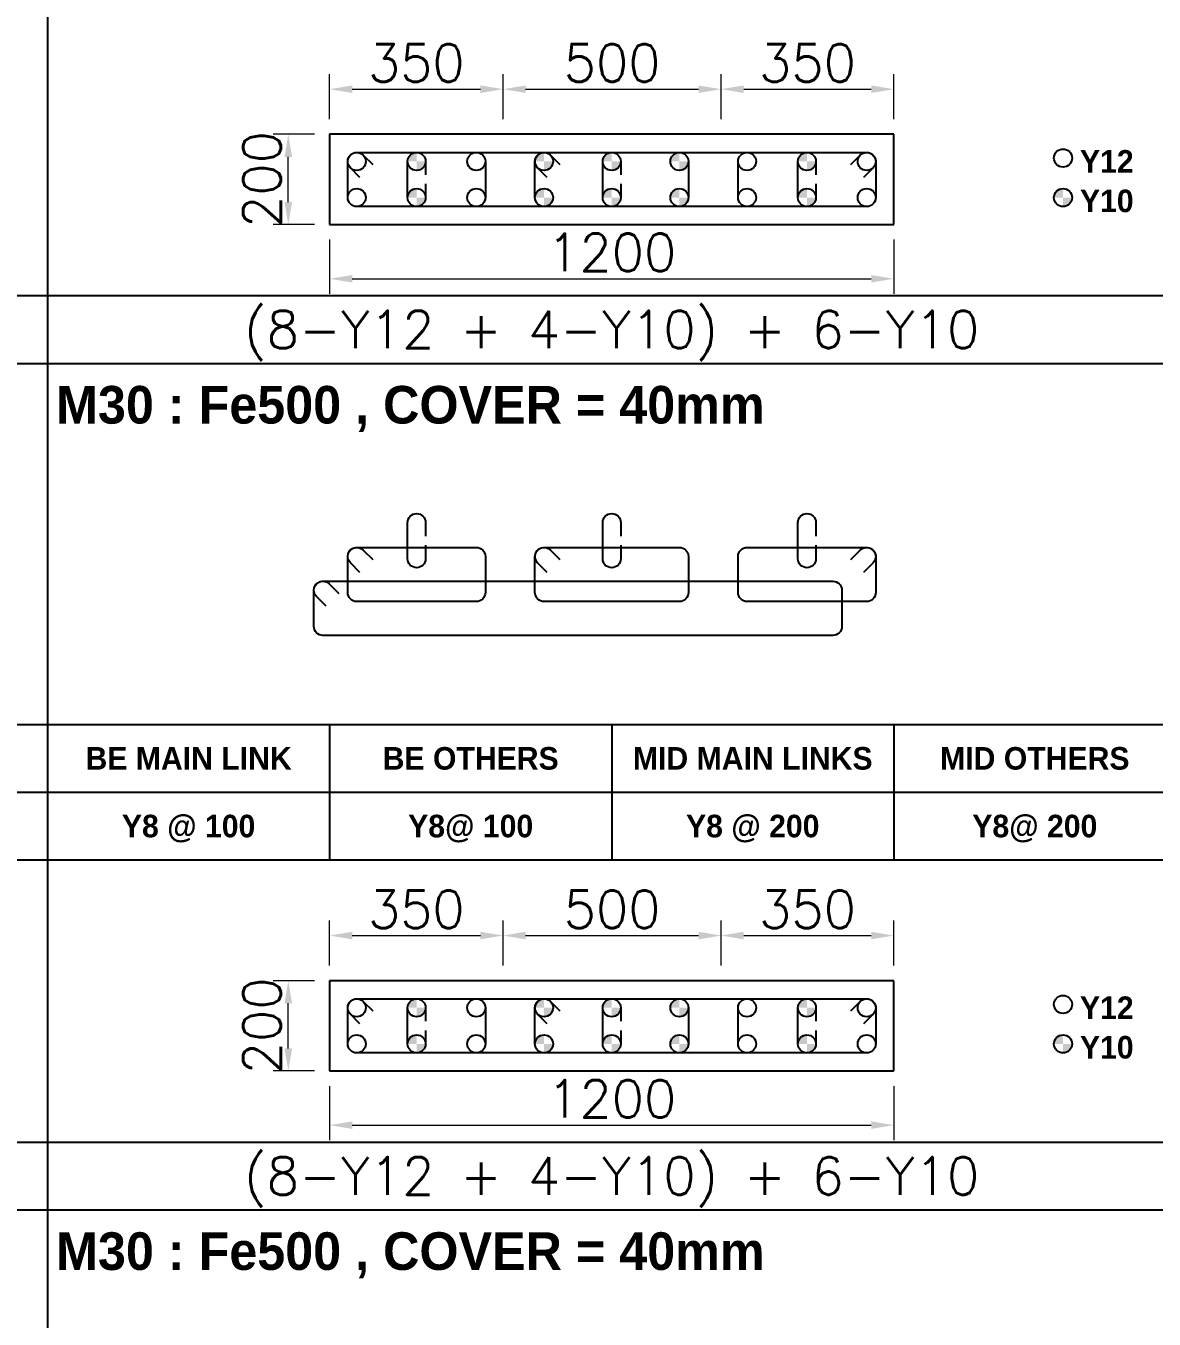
# Model space of a CAD drawing. Header units: millimetres. Extents: x -28707963 to -28231469, y 696001 to 896471.
# Drawn here: x -28260680 to -28253180, y 834569 to 843164 of the extents above; entities that cross this region are included whole.
import ezdxf
from ezdxf.enums import TextEntityAlignment as Align

# ---------------------------------------------------------------- set-up
doc = ezdxf.new("R2010")
doc.units = ezdxf.units.MM
doc.header["$MEASUREMENT"] = 0
doc.header["$PDMODE"] = 34
doc.header["$PDSIZE"] = -8
doc.layers.get('0').update_dxf_attribs({"lineweight": 5})
for name, color, linetype in [('09 COL TEXT-SCH', 2, 'Continuous'), ('14 REINF', 6, 'Continuous'), ('22 TABLE FRAME', 5, 'Continuous'), ('23 STIRRUPS', 5, 'Continuous'), ('TEXT', 4, 'Continuous')]:
    doc.layers.add(name, color=color, linetype=linetype)
doc.layers.add('19 COLUMN', color=1, linetype='Continuous', lineweight=25)
doc.styles.add('adani bold', font='')
doc.styles.add('ROMANS', font='simplex.shx')
doc.styles.get('adani bold').set_extended_font_data('Adani Bold', bold=True)
doc.dimstyles.new('D 50', dxfattribs={"dimscale": 100, "dimtxt": 3, "dimasz": 1.5, "dimexe": 1, "dimexo": 1, "dimgap": 0.5, "dimtad": 1, "dimdec": 0, "dimdsep": 46, "dimtxsty": 'ROMANS', "dimcen": 2.5, "dimclrd": 5, "dimclre": 5, "dimclrt": 4, "dimadec": 0, "dimazin": 0, "dimtfac": 1, "dimtdec": 0, "dimtmove": 0, "dimatfit": 3, "dimfxl": 1, "dimlwd": 0, "dimlwe": 0, "dimarcsym": 0})

# ---------------------------------------------------------------- blocks, each defined once
blk = doc.blocks.new('*D179')
at = {"color": 5, "lineweight": 0, "transparency": 16777216}
for p, q in [((-28258761.1, 836818.4), (-28259036.1, 836818.4)), ((-28258936.1, 836368.4), (-28258936.1, 836668.4)), ((-28258761.1, 836218.4), (-28259036.1, 836218.4))]:
    blk.add_line(p, q, dxfattribs=at)
at = {"color": 5, "transparency": 16777216}
for points in [[(-28258911.1, 836668.4), (-28258961.1, 836668.4), (-28258936.1, 836818.4)], [(-28258961.1, 836368.4), (-28258911.1, 836368.4), (-28258936.1, 836218.4)]]:
    blk.add_solid(points, dxfattribs=at)
at = {"layer": 'Defpoints', "color": 0, "transparency": 16777216}
for p in [(-28258936.1, 836818.4), (-28258661.1, 836818.4), (-28258661.1, 836218.4)]:
    blk.add_point(p, dxfattribs=at)
at = {"color": 4, "transparency": 16777216, "insert": (-28259111.1, 836518.4), "char_height": 250, "attachment_point": 5, "rotation": 90, "style": 'ROMANS'}
blk.add_mtext('200', dxfattribs=at)
blk = doc.blocks.new('*D180')
at = {"color": 5, "lineweight": 0, "transparency": 16777216}
for p, q in [((-28258761.1, 842443.4), (-28259036.1, 842443.4)), ((-28258936.1, 841993.4), (-28258936.1, 842293.4)), ((-28258761.1, 841843.4), (-28259036.1, 841843.4))]:
    blk.add_line(p, q, dxfattribs=at)
at = {"color": 5, "transparency": 16777216}
for points in [[(-28258911.1, 842293.4), (-28258961.1, 842293.4), (-28258936.1, 842443.4)], [(-28258961.1, 841993.4), (-28258911.1, 841993.4), (-28258936.1, 841843.4)]]:
    blk.add_solid(points, dxfattribs=at)
at = {"layer": 'Defpoints', "color": 0, "transparency": 16777216}
for p in [(-28258936.1, 842443.4), (-28258661.1, 842443.4), (-28258661.1, 841843.4)]:
    blk.add_point(p, dxfattribs=at)
at = {"color": 4, "transparency": 16777216, "insert": (-28259111.1, 842143.4), "char_height": 250, "attachment_point": 5, "rotation": 90, "style": 'ROMANS'}
blk.add_mtext('200', dxfattribs=at)
blk = doc.blocks.new('*D710')
at = {"color": 5, "lineweight": 0, "transparency": 16777216}
for p, q in [((-28258661.1, 836118.4), (-28258661.1, 835758.4)), ((-28254911.1, 836118.4), (-28254911.1, 835758.4)), ((-28258511.1, 835858.4), (-28255061.1, 835858.4))]:
    blk.add_line(p, q, dxfattribs=at)
at = {"color": 5, "transparency": 16777216}
for points in [[(-28258511.1, 835883.4), (-28258511.1, 835833.4), (-28258661.1, 835858.4)], [(-28255061.1, 835833.4), (-28255061.1, 835883.4), (-28254911.1, 835858.4)]]:
    blk.add_solid(points, dxfattribs=at)
at = {"layer": 'Defpoints', "color": 0, "transparency": 16777216}
for p in [(-28258661.1, 836218.4), (-28254911.1, 836218.4), (-28254911.1, 835858.4)]:
    blk.add_point(p, dxfattribs=at)
at = {"color": 4, "transparency": 16777216, "insert": (-28256786.1, 836033.4), "char_height": 250, "attachment_point": 5, "style": 'ROMANS'}
blk.add_mtext('1200', dxfattribs=at)
blk = doc.blocks.new('*D711')
at = {"color": 5, "lineweight": 0, "transparency": 16777216}
for p, q in [((-28258661.1, 836918.4), (-28258661.1, 837218.4)), ((-28257508.4, 836918.4), (-28257508.4, 837218.4)), ((-28258511.1, 837118.4), (-28257658.4, 837118.4))]:
    blk.add_line(p, q, dxfattribs=at)
at = {"color": 5, "transparency": 16777216}
for points in [[(-28258511.1, 837143.4), (-28258511.1, 837093.4), (-28258661.1, 837118.4)], [(-28257658.4, 837093.4), (-28257658.4, 837143.4), (-28257508.4, 837118.4)]]:
    blk.add_solid(points, dxfattribs=at)
at = {"layer": 'Defpoints', "color": 0, "transparency": 16777216}
for p in [(-28257508.4, 837118.4), (-28258661.1, 836818.4), (-28257508.4, 836818.4)]:
    blk.add_point(p, dxfattribs=at)
at = {"color": 4, "transparency": 16777216, "insert": (-28258084.8, 837293.4), "char_height": 250, "attachment_point": 5, "style": 'ROMANS'}
blk.add_mtext('350', dxfattribs=at)
blk = doc.blocks.new('*D712')
at = {"color": 5, "lineweight": 0, "transparency": 16777216}
for p, q in [((-28257508.4, 836918.4), (-28257508.4, 837218.4)), ((-28256058.4, 836918.4), (-28256058.4, 837218.4)), ((-28257358.4, 837118.4), (-28256208.4, 837118.4))]:
    blk.add_line(p, q, dxfattribs=at)
at = {"color": 5, "transparency": 16777216}
for points in [[(-28257358.4, 837143.4), (-28257358.4, 837093.4), (-28257508.4, 837118.4)], [(-28256208.4, 837093.4), (-28256208.4, 837143.4), (-28256058.4, 837118.4)]]:
    blk.add_solid(points, dxfattribs=at)
at = {"layer": 'Defpoints', "color": 0, "transparency": 16777216}
for p in [(-28256058.4, 837118.4), (-28257508.4, 836818.4), (-28256058.4, 836818.4)]:
    blk.add_point(p, dxfattribs=at)
at = {"color": 4, "transparency": 16777216, "insert": (-28256783.4, 837293.4), "char_height": 250, "attachment_point": 5, "style": 'ROMANS'}
blk.add_mtext('500', dxfattribs=at)
blk = doc.blocks.new('*D713')
at = {"color": 5, "lineweight": 0, "transparency": 16777216}
for p, q in [((-28256058.4, 836918.4), (-28256058.4, 837218.4)), ((-28254911.1, 836918.4), (-28254911.1, 837218.4)), ((-28255908.4, 837118.4), (-28255061.1, 837118.4))]:
    blk.add_line(p, q, dxfattribs=at)
at = {"color": 5, "transparency": 16777216}
for points in [[(-28255908.4, 837143.4), (-28255908.4, 837093.4), (-28256058.4, 837118.4)], [(-28255061.1, 837093.4), (-28255061.1, 837143.4), (-28254911.1, 837118.4)]]:
    blk.add_solid(points, dxfattribs=at)
at = {"layer": 'Defpoints', "color": 0, "transparency": 16777216}
for p in [(-28254911.1, 837118.4), (-28256058.4, 836818.4), (-28254911.1, 836818.4)]:
    blk.add_point(p, dxfattribs=at)
at = {"color": 4, "transparency": 16777216, "insert": (-28255484.7, 837293.4), "char_height": 250, "attachment_point": 5, "style": 'ROMANS'}
blk.add_mtext('350', dxfattribs=at)
blk = doc.blocks.new('*D714')
at = {"color": 5, "lineweight": 0, "transparency": 16777216}
for p, q in [((-28258661.1, 841743.4), (-28258661.1, 841383.4)), ((-28254911.1, 841743.4), (-28254911.1, 841383.4)), ((-28258511.1, 841483.4), (-28255061.1, 841483.4))]:
    blk.add_line(p, q, dxfattribs=at)
at = {"color": 5, "transparency": 16777216}
for points in [[(-28258511.1, 841508.4), (-28258511.1, 841458.4), (-28258661.1, 841483.4)], [(-28255061.1, 841458.4), (-28255061.1, 841508.4), (-28254911.1, 841483.4)]]:
    blk.add_solid(points, dxfattribs=at)
at = {"layer": 'Defpoints', "color": 0, "transparency": 16777216}
for p in [(-28258661.1, 841843.4), (-28254911.1, 841843.4), (-28254911.1, 841483.4)]:
    blk.add_point(p, dxfattribs=at)
at = {"color": 4, "transparency": 16777216, "insert": (-28256786.1, 841658.4), "char_height": 250, "attachment_point": 5, "style": 'ROMANS'}
blk.add_mtext('1200', dxfattribs=at)
blk = doc.blocks.new('*D715')
at = {"color": 5, "lineweight": 0, "transparency": 16777216}
for p, q in [((-28258661.1, 842543.4), (-28258661.1, 842843.4)), ((-28257508.4, 842543.4), (-28257508.4, 842843.4)), ((-28258511.1, 842743.4), (-28257658.4, 842743.4))]:
    blk.add_line(p, q, dxfattribs=at)
at = {"color": 5, "transparency": 16777216}
for points in [[(-28258511.1, 842768.4), (-28258511.1, 842718.4), (-28258661.1, 842743.4)], [(-28257658.4, 842718.4), (-28257658.4, 842768.4), (-28257508.4, 842743.4)]]:
    blk.add_solid(points, dxfattribs=at)
at = {"layer": 'Defpoints', "color": 0, "transparency": 16777216}
for p in [(-28257508.4, 842743.4), (-28258661.1, 842443.4), (-28257508.4, 842443.4)]:
    blk.add_point(p, dxfattribs=at)
at = {"color": 4, "transparency": 16777216, "insert": (-28258084.8, 842918.4), "char_height": 250, "attachment_point": 5, "style": 'ROMANS'}
blk.add_mtext('350', dxfattribs=at)
blk = doc.blocks.new('*D716')
at = {"color": 5, "lineweight": 0, "transparency": 16777216}
for p, q in [((-28257508.4, 842543.4), (-28257508.4, 842843.4)), ((-28256058.4, 842543.4), (-28256058.4, 842843.4)), ((-28257358.4, 842743.4), (-28256208.4, 842743.4))]:
    blk.add_line(p, q, dxfattribs=at)
at = {"color": 5, "transparency": 16777216}
for points in [[(-28257358.4, 842768.4), (-28257358.4, 842718.4), (-28257508.4, 842743.4)], [(-28256208.4, 842718.4), (-28256208.4, 842768.4), (-28256058.4, 842743.4)]]:
    blk.add_solid(points, dxfattribs=at)
at = {"layer": 'Defpoints', "color": 0, "transparency": 16777216}
for p in [(-28256058.4, 842743.4), (-28257508.4, 842443.4), (-28256058.4, 842443.4)]:
    blk.add_point(p, dxfattribs=at)
at = {"color": 4, "transparency": 16777216, "insert": (-28256783.4, 842918.4), "char_height": 250, "attachment_point": 5, "style": 'ROMANS'}
blk.add_mtext('500', dxfattribs=at)
blk = doc.blocks.new('*D717')
at = {"color": 5, "lineweight": 0, "transparency": 16777216}
for p, q in [((-28256058.4, 842543.4), (-28256058.4, 842843.4)), ((-28254911.1, 842543.4), (-28254911.1, 842843.4)), ((-28255908.4, 842743.4), (-28255061.1, 842743.4))]:
    blk.add_line(p, q, dxfattribs=at)
at = {"color": 5, "transparency": 16777216}
for points in [[(-28255908.4, 842768.4), (-28255908.4, 842718.4), (-28256058.4, 842743.4)], [(-28255061.1, 842718.4), (-28255061.1, 842768.4), (-28254911.1, 842743.4)]]:
    blk.add_solid(points, dxfattribs=at)
at = {"layer": 'Defpoints', "color": 0, "transparency": 16777216}
for p in [(-28254911.1, 842743.4), (-28256058.4, 842443.4), (-28254911.1, 842443.4)]:
    blk.add_point(p, dxfattribs=at)
at = {"color": 4, "transparency": 16777216, "insert": (-28255484.7, 842918.4), "char_height": 250, "attachment_point": 5, "style": 'ROMANS'}
blk.add_mtext('350', dxfattribs=at)

msp = doc.modelspace()

# ---------------------------------------------------------------- hatches: boundary and pattern name
at = {"layer": '14 REINF'}
h = msp.add_hatch(color=6, dxfattribs=at)
edge = h.paths.add_edge_path(flags=0)
edge.add_line((-28258143.6, 842263.4), (-28258083.6, 842263.4))
edge.add_line((-28258083.6, 842263.4), (-28258083.6, 842323.4))
edge.add_arc((-28258083.6, 842263.4), 60, 90, 180)
edge = h.paths.add_edge_path(flags=0)
edge.add_line((-28258023.6, 842263.4), (-28258083.6, 842263.4))
edge.add_line((-28258083.6, 842263.4), (-28258083.6, 842203.4))
edge.add_arc((-28258083.6, 842263.4), 60, 270, 360)
h = msp.add_hatch(color=6, dxfattribs=at)
edge = h.paths.add_edge_path(flags=0)
edge.add_line((-28257296.1, 842263.4), (-28257236.1, 842263.4))
edge.add_line((-28257236.1, 842263.4), (-28257236.1, 842323.4))
edge.add_arc((-28257236.1, 842263.4), 60, 90, 180)
edge = h.paths.add_edge_path(flags=0)
edge.add_line((-28257176.1, 842263.4), (-28257236.1, 842263.4))
edge.add_line((-28257236.1, 842263.4), (-28257236.1, 842203.4))
edge.add_arc((-28257236.1, 842263.4), 60, 270, 360)
h = msp.add_hatch(color=6, dxfattribs=at)
edge = h.paths.add_edge_path(flags=0)
edge.add_line((-28256846.1, 842263.4), (-28256786.1, 842263.4))
edge.add_line((-28256786.1, 842263.4), (-28256786.1, 842323.4))
edge.add_arc((-28256786.1, 842263.4), 60, 90, 180)
edge = h.paths.add_edge_path(flags=0)
edge.add_line((-28256726.1, 842263.4), (-28256786.1, 842263.4))
edge.add_line((-28256786.1, 842263.4), (-28256786.1, 842203.4))
edge.add_arc((-28256786.1, 842263.4), 60, 270, 360)
h = msp.add_hatch(color=6, dxfattribs=at)
edge = h.paths.add_edge_path(flags=0)
edge.add_line((-28256396.1, 842263.4), (-28256336.1, 842263.4))
edge.add_line((-28256336.1, 842263.4), (-28256336.1, 842323.4))
edge.add_arc((-28256336.1, 842263.4), 60, 90, 180)
edge = h.paths.add_edge_path(flags=0)
edge.add_line((-28256276.1, 842263.4), (-28256336.1, 842263.4))
edge.add_line((-28256336.1, 842263.4), (-28256336.1, 842203.4))
edge.add_arc((-28256336.1, 842263.4), 60, 270, 360)
h = msp.add_hatch(color=6, dxfattribs=at)
edge = h.paths.add_edge_path(flags=0)
edge.add_line((-28255548.6, 842263.4), (-28255488.6, 842263.4))
edge.add_line((-28255488.6, 842263.4), (-28255488.6, 842323.4))
edge.add_arc((-28255488.6, 842263.4), 60, 90, 180)
edge = h.paths.add_edge_path(flags=0)
edge.add_line((-28255428.6, 842263.4), (-28255488.6, 842263.4))
edge.add_line((-28255488.6, 842263.4), (-28255488.6, 842203.4))
edge.add_arc((-28255488.6, 842263.4), 60, 270, 360)
h = msp.add_hatch(color=6, dxfattribs=at)
edge = h.paths.add_edge_path(flags=0)
edge.add_line((-28258143.6, 842023.4), (-28258083.6, 842023.4))
edge.add_line((-28258083.6, 842023.4), (-28258083.6, 842083.4))
edge.add_arc((-28258083.6, 842023.4), 60, 90, 180)
edge = h.paths.add_edge_path(flags=0)
edge.add_line((-28258023.6, 842023.4), (-28258083.6, 842023.4))
edge.add_line((-28258083.6, 842023.4), (-28258083.6, 841963.4))
edge.add_arc((-28258083.6, 842023.4), 60, 270, 360)
h = msp.add_hatch(color=6, dxfattribs=at)
edge = h.paths.add_edge_path(flags=0)
edge.add_line((-28257296.1, 842023.4), (-28257236.1, 842023.4))
edge.add_line((-28257236.1, 842023.4), (-28257236.1, 842083.4))
edge.add_arc((-28257236.1, 842023.4), 60, 90, 180)
edge = h.paths.add_edge_path(flags=0)
edge.add_line((-28257176.1, 842023.4), (-28257236.1, 842023.4))
edge.add_line((-28257236.1, 842023.4), (-28257236.1, 841963.4))
edge.add_arc((-28257236.1, 842023.4), 60, 270, 360)
h = msp.add_hatch(color=6, dxfattribs=at)
edge = h.paths.add_edge_path(flags=0)
edge.add_line((-28256846.1, 842023.4), (-28256786.1, 842023.4))
edge.add_line((-28256786.1, 842023.4), (-28256786.1, 842083.4))
edge.add_arc((-28256786.1, 842023.4), 60, 90, 180)
edge = h.paths.add_edge_path(flags=0)
edge.add_line((-28256726.1, 842023.4), (-28256786.1, 842023.4))
edge.add_line((-28256786.1, 842023.4), (-28256786.1, 841963.4))
edge.add_arc((-28256786.1, 842023.4), 60, 270, 360)
h = msp.add_hatch(color=6, dxfattribs=at)
edge = h.paths.add_edge_path(flags=0)
edge.add_line((-28256396.1, 842023.4), (-28256336.1, 842023.4))
edge.add_line((-28256336.1, 842023.4), (-28256336.1, 842083.4))
edge.add_arc((-28256336.1, 842023.4), 60, 90, 180)
edge = h.paths.add_edge_path(flags=0)
edge.add_line((-28256276.1, 842023.4), (-28256336.1, 842023.4))
edge.add_line((-28256336.1, 842023.4), (-28256336.1, 841963.4))
edge.add_arc((-28256336.1, 842023.4), 60, 270, 360)
h = msp.add_hatch(color=6, dxfattribs=at)
edge = h.paths.add_edge_path(flags=0)
edge.add_line((-28255548.6, 842023.4), (-28255488.6, 842023.4))
edge.add_line((-28255488.6, 842023.4), (-28255488.6, 842083.4))
edge.add_arc((-28255488.6, 842023.4), 60, 90, 180)
edge = h.paths.add_edge_path(flags=0)
edge.add_line((-28255428.6, 842023.4), (-28255488.6, 842023.4))
edge.add_line((-28255488.6, 842023.4), (-28255488.6, 841963.4))
edge.add_arc((-28255488.6, 842023.4), 60, 270, 360)
h = msp.add_hatch(color=6, dxfattribs=at)
edge = h.paths.add_edge_path(flags=0)
edge.add_line((-28253846.1, 842023.4), (-28253786.1, 842023.4))
edge.add_line((-28253786.1, 842023.4), (-28253786.1, 842083.4))
edge.add_arc((-28253786.1, 842023.4), 60, 90, 180)
edge = h.paths.add_edge_path(flags=0)
edge.add_line((-28253726.1, 842023.4), (-28253786.1, 842023.4))
edge.add_line((-28253786.1, 842023.4), (-28253786.1, 841963.4))
edge.add_arc((-28253786.1, 842023.4), 60, 270, 360)
h = msp.add_hatch(color=6, dxfattribs=at)
edge = h.paths.add_edge_path(flags=0)
edge.add_line((-28258143.6, 836638.4), (-28258083.6, 836638.4))
edge.add_line((-28258083.6, 836638.4), (-28258083.6, 836698.4))
edge.add_arc((-28258083.6, 836638.4), 60, 90, 180)
edge = h.paths.add_edge_path(flags=0)
edge.add_line((-28258023.6, 836638.4), (-28258083.6, 836638.4))
edge.add_line((-28258083.6, 836638.4), (-28258083.6, 836578.4))
edge.add_arc((-28258083.6, 836638.4), 60, 270, 360)
h = msp.add_hatch(color=6, dxfattribs=at)
edge = h.paths.add_edge_path(flags=0)
edge.add_line((-28257296.1, 836638.4), (-28257236.1, 836638.4))
edge.add_line((-28257236.1, 836638.4), (-28257236.1, 836698.4))
edge.add_arc((-28257236.1, 836638.4), 60, 90, 180)
edge = h.paths.add_edge_path(flags=0)
edge.add_line((-28257176.1, 836638.4), (-28257236.1, 836638.4))
edge.add_line((-28257236.1, 836638.4), (-28257236.1, 836578.4))
edge.add_arc((-28257236.1, 836638.4), 60, 270, 360)
h = msp.add_hatch(color=6, dxfattribs=at)
edge = h.paths.add_edge_path(flags=0)
edge.add_line((-28256846.1, 836638.4), (-28256786.1, 836638.4))
edge.add_line((-28256786.1, 836638.4), (-28256786.1, 836698.4))
edge.add_arc((-28256786.1, 836638.4), 60, 90, 180)
edge = h.paths.add_edge_path(flags=0)
edge.add_line((-28256726.1, 836638.4), (-28256786.1, 836638.4))
edge.add_line((-28256786.1, 836638.4), (-28256786.1, 836578.4))
edge.add_arc((-28256786.1, 836638.4), 60, 270, 360)
h = msp.add_hatch(color=6, dxfattribs=at)
edge = h.paths.add_edge_path(flags=0)
edge.add_line((-28256396.1, 836638.4), (-28256336.1, 836638.4))
edge.add_line((-28256336.1, 836638.4), (-28256336.1, 836698.4))
edge.add_arc((-28256336.1, 836638.4), 60, 90, 180)
edge = h.paths.add_edge_path(flags=0)
edge.add_line((-28256276.1, 836638.4), (-28256336.1, 836638.4))
edge.add_line((-28256336.1, 836638.4), (-28256336.1, 836578.4))
edge.add_arc((-28256336.1, 836638.4), 60, 270, 360)
h = msp.add_hatch(color=6, dxfattribs=at)
edge = h.paths.add_edge_path(flags=0)
edge.add_line((-28255548.6, 836638.4), (-28255488.6, 836638.4))
edge.add_line((-28255488.6, 836638.4), (-28255488.6, 836698.4))
edge.add_arc((-28255488.6, 836638.4), 60, 90, 180)
edge = h.paths.add_edge_path(flags=0)
edge.add_line((-28255428.6, 836638.4), (-28255488.6, 836638.4))
edge.add_line((-28255488.6, 836638.4), (-28255488.6, 836578.4))
edge.add_arc((-28255488.6, 836638.4), 60, 270, 360)
h = msp.add_hatch(color=6, dxfattribs=at)
edge = h.paths.add_edge_path(flags=0)
edge.add_line((-28258143.6, 836398.4), (-28258083.6, 836398.4))
edge.add_line((-28258083.6, 836398.4), (-28258083.6, 836458.4))
edge.add_arc((-28258083.6, 836398.4), 60, 90, 180)
edge = h.paths.add_edge_path(flags=0)
edge.add_line((-28258023.6, 836398.4), (-28258083.6, 836398.4))
edge.add_line((-28258083.6, 836398.4), (-28258083.6, 836338.4))
edge.add_arc((-28258083.6, 836398.4), 60, 270, 360)
h = msp.add_hatch(color=6, dxfattribs=at)
edge = h.paths.add_edge_path(flags=0)
edge.add_line((-28257296.1, 836398.4), (-28257236.1, 836398.4))
edge.add_line((-28257236.1, 836398.4), (-28257236.1, 836458.4))
edge.add_arc((-28257236.1, 836398.4), 60, 90, 180)
edge = h.paths.add_edge_path(flags=0)
edge.add_line((-28257176.1, 836398.4), (-28257236.1, 836398.4))
edge.add_line((-28257236.1, 836398.4), (-28257236.1, 836338.4))
edge.add_arc((-28257236.1, 836398.4), 60, 270, 360)
h = msp.add_hatch(color=6, dxfattribs=at)
edge = h.paths.add_edge_path(flags=0)
edge.add_line((-28256846.1, 836398.4), (-28256786.1, 836398.4))
edge.add_line((-28256786.1, 836398.4), (-28256786.1, 836458.4))
edge.add_arc((-28256786.1, 836398.4), 60, 90, 180)
edge = h.paths.add_edge_path(flags=0)
edge.add_line((-28256726.1, 836398.4), (-28256786.1, 836398.4))
edge.add_line((-28256786.1, 836398.4), (-28256786.1, 836338.4))
edge.add_arc((-28256786.1, 836398.4), 60, 270, 360)
h = msp.add_hatch(color=6, dxfattribs=at)
edge = h.paths.add_edge_path(flags=0)
edge.add_line((-28256396.1, 836398.4), (-28256336.1, 836398.4))
edge.add_line((-28256336.1, 836398.4), (-28256336.1, 836458.4))
edge.add_arc((-28256336.1, 836398.4), 60, 90, 180)
edge = h.paths.add_edge_path(flags=0)
edge.add_line((-28256276.1, 836398.4), (-28256336.1, 836398.4))
edge.add_line((-28256336.1, 836398.4), (-28256336.1, 836338.4))
edge.add_arc((-28256336.1, 836398.4), 60, 270, 360)
h = msp.add_hatch(color=6, dxfattribs=at)
edge = h.paths.add_edge_path(flags=0)
edge.add_line((-28255548.6, 836398.4), (-28255488.6, 836398.4))
edge.add_line((-28255488.6, 836398.4), (-28255488.6, 836458.4))
edge.add_arc((-28255488.6, 836398.4), 60, 90, 180)
edge = h.paths.add_edge_path(flags=0)
edge.add_line((-28255428.6, 836398.4), (-28255488.6, 836398.4))
edge.add_line((-28255488.6, 836398.4), (-28255488.6, 836338.4))
edge.add_arc((-28255488.6, 836398.4), 60, 270, 360)
h = msp.add_hatch(color=6, dxfattribs=at)
edge = h.paths.add_edge_path(flags=0)
edge.add_line((-28253846.1, 836398.4), (-28253786.1, 836398.4))
edge.add_line((-28253786.1, 836398.4), (-28253786.1, 836458.4))
edge.add_arc((-28253786.1, 836398.4), 60, 90, 180)
edge = h.paths.add_edge_path(flags=0)
edge.add_line((-28253726.1, 836398.4), (-28253786.1, 836398.4))
edge.add_line((-28253786.1, 836398.4), (-28253786.1, 836338.4))
edge.add_arc((-28253786.1, 836398.4), 60, 270, 360)

# ---------------------------------------------------------------- linework, layer by layer
at = {"layer": '14 REINF', "color": 6}
for centre in [(-28253786.1, 842285.9), (-28258481.1, 842263.4), (-28258083.6, 842263.4), (-28257686.1, 842263.4), (-28257236.1, 842263.4), (-28256786.1, 842263.4), (-28256336.1, 842263.4), (-28255886.1, 842263.4), (-28255488.6, 842263.4), (-28255091.1, 842263.4), (-28258481.1, 842023.4), (-28258083.6, 842023.4), (-28257686.1, 842023.4), (-28257236.1, 842023.4), (-28256786.1, 842023.4), (-28256336.1, 842023.4), (-28255886.1, 842023.4), (-28255488.6, 842023.4), (-28255091.1, 842023.4), (-28253786.1, 842023.4), (-28258481.1, 836638.4), (-28258083.6, 836638.4), (-28257686.1, 836638.4), (-28257236.1, 836638.4), (-28256786.1, 836638.4), (-28256336.1, 836638.4), (-28255886.1, 836638.4), (-28255488.6, 836638.4), (-28255091.1, 836638.4), (-28253786.1, 836660.9), (-28258481.1, 836398.4), (-28258083.6, 836398.4), (-28257686.1, 836398.4), (-28257236.1, 836398.4), (-28256786.1, 836398.4), (-28256336.1, 836398.4), (-28255886.1, 836398.4), (-28255488.6, 836398.4), (-28255091.1, 836398.4), (-28253786.1, 836398.4)]:
    msp.add_circle(centre, 60, dxfattribs=at)
at = {"layer": '19 COLUMN', "color": 4}
for points in [[(-28254911.1, 842443.4), (-28258661.1, 842443.4)], [(-28258661.1, 842443.4), (-28258661.1, 841843.4)], [(-28254911.1, 841843.4), (-28254911.1, 842443.4)], [(-28258661.1, 841843.4), (-28254911.1, 841843.4)], [(-28254911.1, 836818.4), (-28258661.1, 836818.4)], [(-28258661.1, 836818.4), (-28258661.1, 836218.4)], [(-28254911.1, 836218.4), (-28254911.1, 836818.4)], [(-28258661.1, 836218.4), (-28254911.1, 836218.4)]]:
    msp.add_lwpolyline(points, dxfattribs=at)
at = {"layer": '22 TABLE FRAME', "color": 5, "linetype": 'Continuous'}
for p, q in [((-28260536.1, 863421.2), (-28260536.1, 788796.2)), ((-28330286.1, 841371.2), (-28245536.1, 841371.2)), ((-28334786.1, 840921.2), (-28245536.1, 840921.2)), ((-28330286.1, 838521.2), (-28245536.1, 838521.2)), ((-28258661.1, 838521.2), (-28258661.1, 837621.2)), ((-28256786.1, 838521.2), (-28256786.1, 837621.2)), ((-28254911.1, 838521.2), (-28254911.1, 837621.2)), ((-28330286.1, 838071.2), (-28245536.1, 838071.2)), ((-28330286.1, 837621.2), (-28245536.1, 837621.2)), ((-28330286.1, 835746.2), (-28245536.1, 835746.2)), ((-28334786.1, 835296.2), (-28245536.1, 835296.2))]:
    msp.add_line(p, q, dxfattribs=at)
at = {"layer": '23 STIRRUPS', "color": 5}
for points in [[(-28258459.9, 842157.3), (-28258523.5, 842220.9, -0.668178), (-28258481.1, 842323.4), (-28255091.1, 842323.4, -0.414214), (-28255031.1, 842263.4), (-28255031.1, 842023.4, -0.414214), (-28255091.1, 841963.4), (-28258481.1, 841963.4, -0.414214), (-28258541.1, 842023.4), (-28258541.1, 842263.4, -0.668179), (-28258438.7, 842305.8), (-28258375, 842242.1)], [(-28258459.9, 842157.3), (-28258523.5, 842220.9, -0.668178), (-28258481.1, 842323.4), (-28257686.1, 842323.4, -0.414214), (-28257626.1, 842263.4), (-28257626.1, 842023.4, -0.414214), (-28257686.1, 841963.4), (-28258481.1, 841963.4, -0.414214), (-28258541.1, 842023.4), (-28258541.1, 842263.4, -0.668179), (-28258438.7, 842305.8), (-28258375, 842242.1)], [(-28258023.6, 842113.4), (-28258023.6, 842023.4, -1), (-28258143.6, 842023.4), (-28258143.6, 842263.4, -1), (-28258023.6, 842263.4), (-28258023.6, 842173.4)], [(-28257214.9, 842157.3), (-28257278.5, 842220.9, -0.668178), (-28257236.1, 842323.4), (-28256336.1, 842323.4, -0.414214), (-28256276.1, 842263.4), (-28256276.1, 842023.4, -0.414214), (-28256336.1, 841963.4), (-28257236.1, 841963.4, -0.414214), (-28257296.1, 842023.4), (-28257296.1, 842263.4, -0.668179), (-28257193.7, 842305.8), (-28257130, 842242.1)], [(-28256726.1, 842113.4), (-28256726.1, 842023.4, -1), (-28256846.1, 842023.4), (-28256846.1, 842263.4, -1), (-28256726.1, 842263.4), (-28256726.1, 842173.4)], [(-28255197.2, 842242.1), (-28255133.5, 842305.8, -0.668179), (-28255031.1, 842263.4), (-28255031.1, 842023.4, -0.414214), (-28255091.1, 841963.4), (-28255886.1, 841963.4, -0.414214), (-28255946.1, 842023.4), (-28255946.1, 842263.4, -0.414214), (-28255886.1, 842323.4), (-28255091.1, 842323.4, -0.668178), (-28255048.7, 842220.9), (-28255112.3, 842157.3)], [(-28255428.6, 842113.4), (-28255428.6, 842023.4, -1), (-28255548.6, 842023.4), (-28255548.6, 842263.4, -1), (-28255428.6, 842263.4), (-28255428.6, 842173.4)], [(-28258023.6, 839713.4), (-28258023.6, 839623.4, -1), (-28258143.6, 839623.4), (-28258143.6, 839863.4, -1), (-28258023.6, 839863.4), (-28258023.6, 839773.4)], [(-28256726.1, 839713.4), (-28256726.1, 839623.4, -1), (-28256846.1, 839623.4), (-28256846.1, 839863.4, -1), (-28256726.1, 839863.4), (-28256726.1, 839773.4)], [(-28255428.6, 839713.4), (-28255428.6, 839623.4, -1), (-28255548.6, 839623.4), (-28255548.6, 839863.4, -1), (-28255428.6, 839863.4), (-28255428.6, 839773.4)], [(-28258459.9, 839532.3), (-28258523.5, 839595.9, -0.668178), (-28258481.1, 839698.4), (-28257686.1, 839698.4, -0.414214), (-28257626.1, 839638.4), (-28257626.1, 839398.4, -0.414214), (-28257686.1, 839338.4), (-28258481.1, 839338.4, -0.414214), (-28258541.1, 839398.4), (-28258541.1, 839638.4, -0.668179), (-28258438.7, 839680.8), (-28258375, 839617.1)], [(-28257214.9, 839532.3), (-28257278.5, 839595.9, -0.668178), (-28257236.1, 839698.4), (-28256336.1, 839698.4, -0.414214), (-28256276.1, 839638.4), (-28256276.1, 839398.4, -0.414214), (-28256336.1, 839338.4), (-28257236.1, 839338.4, -0.414214), (-28257296.1, 839398.4), (-28257296.1, 839638.4, -0.668179), (-28257193.7, 839680.8), (-28257130, 839617.1)], [(-28255197.2, 839617.1), (-28255133.5, 839680.8, -0.668179), (-28255031.1, 839638.4), (-28255031.1, 839398.4, -0.414214), (-28255091.1, 839338.4), (-28255886.1, 839338.4, -0.414214), (-28255946.1, 839398.4), (-28255946.1, 839638.4, -0.414214), (-28255886.1, 839698.4), (-28255091.1, 839698.4, -0.668178), (-28255048.7, 839595.9), (-28255112.3, 839532.3)], [(-28258684.9, 839307.3), (-28258748.5, 839370.9, -0.668178), (-28258706.1, 839473.4), (-28255316.1, 839473.4, -0.414214), (-28255256.1, 839413.4), (-28255256.1, 839173.4, -0.414214), (-28255316.1, 839113.4), (-28258706.1, 839113.4, -0.414214), (-28258766.1, 839173.4), (-28258766.1, 839413.4, -0.668179), (-28258663.7, 839455.8), (-28258600, 839392.1)], [(-28258459.9, 836532.3), (-28258523.5, 836595.9, -0.668178), (-28258481.1, 836698.4), (-28255091.1, 836698.4, -0.414214), (-28255031.1, 836638.4), (-28255031.1, 836398.4, -0.414214), (-28255091.1, 836338.4), (-28258481.1, 836338.4, -0.414214), (-28258541.1, 836398.4), (-28258541.1, 836638.4, -0.668179), (-28258438.7, 836680.8), (-28258375, 836617.1)], [(-28258459.9, 836532.3), (-28258523.5, 836595.9, -0.668178), (-28258481.1, 836698.4), (-28257686.1, 836698.4, -0.414214), (-28257626.1, 836638.4), (-28257626.1, 836398.4, -0.414214), (-28257686.1, 836338.4), (-28258481.1, 836338.4, -0.414214), (-28258541.1, 836398.4), (-28258541.1, 836638.4, -0.668179), (-28258438.7, 836680.8), (-28258375, 836617.1)], [(-28258023.6, 836488.4), (-28258023.6, 836398.4, -1), (-28258143.6, 836398.4), (-28258143.6, 836638.4, -1), (-28258023.6, 836638.4), (-28258023.6, 836548.4)], [(-28257214.9, 836532.3), (-28257278.5, 836595.9, -0.668178), (-28257236.1, 836698.4), (-28256336.1, 836698.4, -0.414214), (-28256276.1, 836638.4), (-28256276.1, 836398.4, -0.414214), (-28256336.1, 836338.4), (-28257236.1, 836338.4, -0.414214), (-28257296.1, 836398.4), (-28257296.1, 836638.4, -0.668179), (-28257193.7, 836680.8), (-28257130, 836617.1)], [(-28256726.1, 836488.4), (-28256726.1, 836398.4, -1), (-28256846.1, 836398.4), (-28256846.1, 836638.4, -1), (-28256726.1, 836638.4), (-28256726.1, 836548.4)], [(-28255197.2, 836617.1), (-28255133.5, 836680.8, -0.668179), (-28255031.1, 836638.4), (-28255031.1, 836398.4, -0.414214), (-28255091.1, 836338.4), (-28255886.1, 836338.4, -0.414214), (-28255946.1, 836398.4), (-28255946.1, 836638.4, -0.414214), (-28255886.1, 836698.4), (-28255091.1, 836698.4, -0.668178), (-28255048.7, 836595.9), (-28255112.3, 836532.3)], [(-28255428.6, 836488.4), (-28255428.6, 836398.4, -1), (-28255548.6, 836398.4), (-28255548.6, 836638.4, -1), (-28255428.6, 836638.4), (-28255428.6, 836548.4)]]:
    msp.add_lwpolyline(points, format="xyb", dxfattribs=at)

# ---------------------------------------------------------------- texts
at = {"layer": '09 COL TEXT-SCH', "color": 3, "linetype": 'Continuous', "style": 'ROMANS'}
for p in [(-28256786.1, 841146.2), (-28256786.1, 835521.2)]:
    msp.add_text('(8-Y12 + 4-Y10) + 6-Y10', height=250, dxfattribs=at).set_placement(p, align=Align.MIDDLE_CENTER)
at = {"layer": 'TEXT', "style": 'adani bold'}
for s, p in [('Y12', (-28253673.6, 842263.7)), ('Y10', (-28253673.6, 842001.2)), ('Y12', (-28253673.6, 836638.7)), ('Y10', (-28253673.6, 836376.2))]:
    msp.add_text(s, height=150, dxfattribs=at).set_placement(p, align=Align.MIDDLE_LEFT)
at = {"layer": 'TEXT', "lineweight": 40, "style": 'adani bold'}
for p in [(-28260479.8, 840521.2), (-28260479.8, 834896.2)]:
    msp.add_text('M30 : Fe500 , COVER = 40mm', height=250, dxfattribs=at).set_placement(p)
at = {"layer": 'TEXT', "style": 'adani bold'}
for s, p in [('BE MAIN LINK', (-28259598.6, 838296.2)), ('BE OTHERS', (-28257723.6, 838296.2)), ('MID MAIN LINKS', (-28255848.6, 838296.2)), ('MID OTHERS', (-28253973.6, 838296.2)), ('Y8 @ 100', (-28259598.6, 837846.2)), ('Y8@ 100', (-28257723.6, 837846.2)), ('Y8 @ 200', (-28255848.6, 837846.2)), ('Y8@ 200', (-28253973.6, 837846.2))]:
    msp.add_text(s, height=150, dxfattribs=at).set_placement(p, align=Align.MIDDLE_CENTER)

# ---------------------------------------------------------------- dimensions: what is measured, and where the dimension line sits
for p1, p2, distance, text, picture, middle in [((-28258661.1, 842443.4), (-28257508.4, 842443.4), 300, '350', '*D715', (-28258084.8, 842918.4)), ((-28257508.4, 842443.4), (-28256058.4, 842443.4), 300, '500', '*D716', (-28256783.4, 842918.4)), ((-28256058.4, 842443.4), (-28254911.1, 842443.4), 300, '350', '*D717', (-28255484.7, 842918.4)), ((-28258661.1, 841843.4), (-28254911.1, 841843.4), -360, '1200', '*D714', (-28256786.1, 841658.4)), ((-28258661.1, 836818.4), (-28257508.4, 836818.4), 300, '350', '*D711', (-28258084.8, 837293.4)), ((-28257508.4, 836818.4), (-28256058.4, 836818.4), 300, '500', '*D712', (-28256783.4, 837293.4)), ((-28256058.4, 836818.4), (-28254911.1, 836818.4), 300, '350', '*D713', (-28255484.7, 837293.4)), ((-28258661.1, 836218.4), (-28254911.1, 836218.4), -360, '1200', '*D710', (-28256786.1, 836033.4))]:
    dim = msp.add_aligned_dim(p1=p1, p2=p2, distance=distance, text=text, dimstyle='D 50', override={"dimtxt": 2.5, "dimtxsty": 'ROMANS'})
    dim.commit()
    dim.dimension.update_dxf_attribs({"geometry": picture, "text_midpoint": middle})
for base, p1, p2, picture, middle in [((-28258936.1, 842443.4), (-28258661.1, 841843.4), (-28258661.1, 842443.4), '*D180', (-28258936.1, 842143.4)), ((-28258936.1, 836818.4), (-28258661.1, 836218.4), (-28258661.1, 836818.4), '*D179', (-28258936.1, 836518.4))]:
    dim = msp.add_linear_dim(base=base, p1=p1, p2=p2, angle=90, text='200', dimstyle='D 50', override={"dimtxt": 2.5, "dimtxsty": 'ROMANS'})
    dim.commit()
    dim.dimension.update_dxf_attribs({"geometry": picture, "text_midpoint": middle, "dimtype": 161})

doc.saveas('drawing.dxf')
